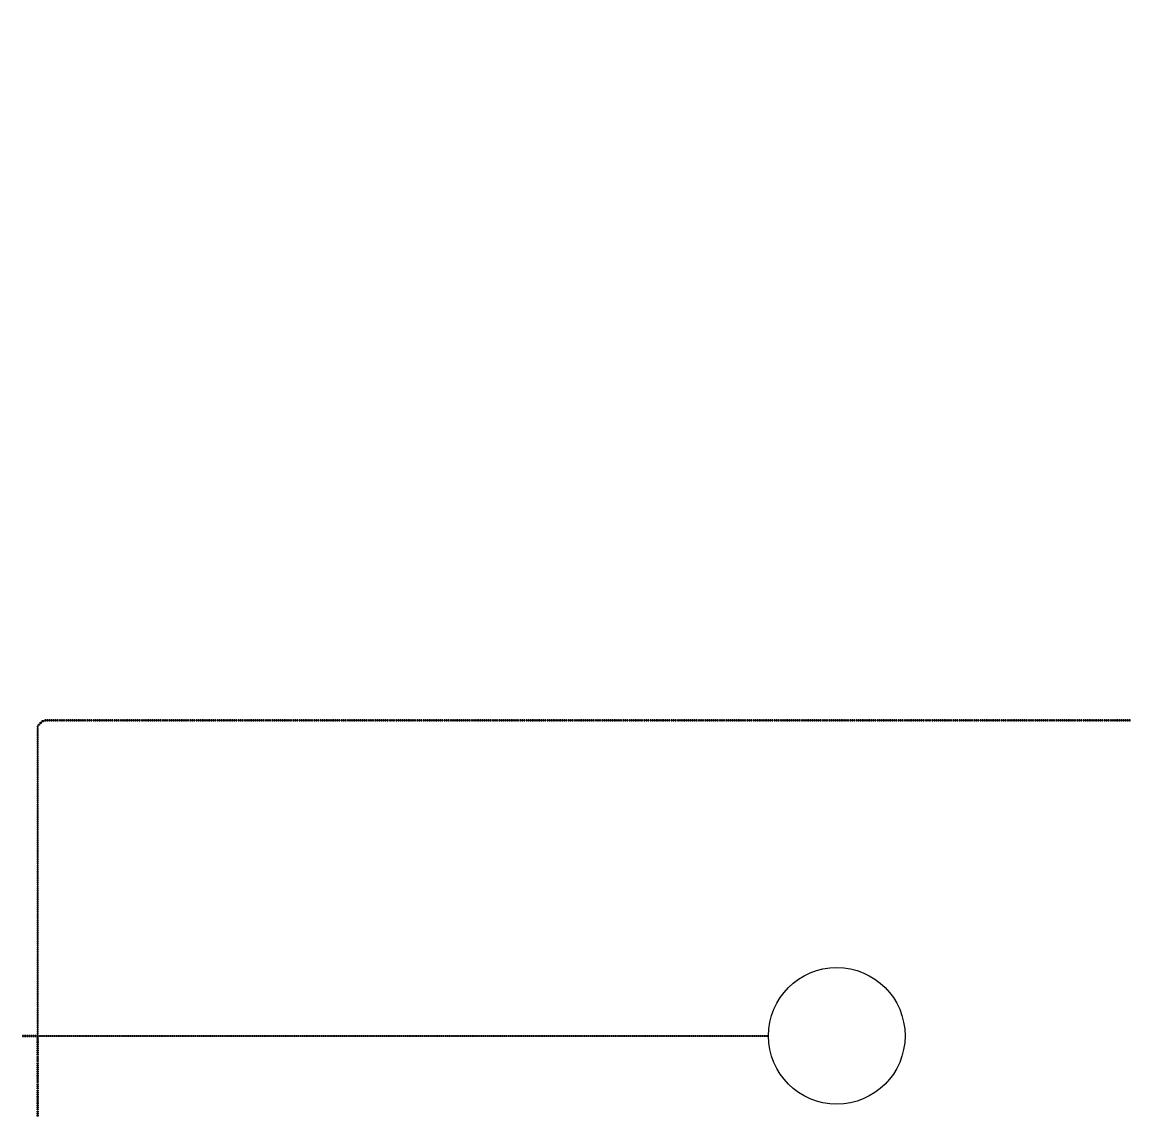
# Model space of a CAD drawing. Header units: inches. Extents: x 734146 to 834146, y 204695 to 304695.
# Drawn here: x 742452 to 745616, y 256084 to 259208 of the extents above; entities that cross this region are included whole.
import ezdxf

# ---------------------------------------------------------------- set-up
doc = ezdxf.new("R2010")
doc.units = ezdxf.units.IN
doc.header["$MEASUREMENT"] = 0

# ---------------------------------------------------------------- blocks, each defined once
blk = doc.blocks.new('*U83')
blk.add_lwpolyline([(1.5, 1.5), (-1.5, 1.5), (-1.5, -1.5), (1.5, -1.5)], close=True)
blk = doc.blocks.new('*U84')
at = {"color": 0, "linetype": 'ByBlock', "lineweight": -2, "transparency": 16777216}
for p in [(0, 0), (6, 0), (12, 0), (18, 0), (24, 0), (30, 0), (36, 0), (42, 0), (48, 0), (54, 0), (60, 0), (66, 0), (72, 0), (78, 0), (84, 0), (90, 0), (96, 0), (102, 0), (108, 0), (114, 0), (120, 0), (126, 0), (132, 0), (138, 0), (144, 0), (150, 0), (156, 0), (162, 0), (168, 0), (174, 0), (180, 0), (186, 0), (192, 0), (198, 0), (204, 0), (210, 0), (216, 0), (222, 0), (228, 0), (234, 0), (240, 0), (246, 0), (252, 0), (258, 0), (264, 0), (270, 0), (276, 0), (282, 0), (288, 0), (294, 0), (300, 0), (306, 0), (312, 0), (318, 0), (324, 0), (330, 0), (336, 0), (342, 0), (348, 0), (354, 0), (360, 0), (366, 0), (372, 0), (378, 0), (384, 0), (390, 0), (396, 0), (402, 0), (408, 0), (414, 0), (420, 0), (426, 0), (432, 0), (438, 0), (444, 0), (450, 0), (456, 0), (462, 0), (468, 0), (474, 0), (480, 0), (486, 0), (492, 0), (498, 0), (504, 0), (510, 0), (516, 0), (522, 0), (528, 0), (534, 0), (540, 0), (546, 0), (552, 0), (558, 0), (564, 0), (570, 0), (576, 0), (582, 0), (588, 0), (594, 0), (600, 0), (606, 0), (612, 0), (618, 0), (624, 0), (630, 0), (636, 0), (642, 0), (648, 0), (654, 0), (660, 0), (666, 0), (672, 0), (678, 0), (684, 0), (690, 0), (696, 0), (702, 0), (708, 0), (714, 0), (720, 0), (726, 0), (732, 0), (738, 0), (744, 0), (750, 0), (756, 0), (762, 0), (768, 0), (774, 0), (780, 0), (786, 0), (792, 0), (798, 0), (804, 0), (810, 0), (816, 0), (822, 0), (828, 0), (834, 0), (840, 0), (846, 0), (852, 0), (858, 0), (864, 0), (870, 0), (876, 0), (882, 0)]:
    blk.add_blockref('*U83', p, dxfattribs=at)
blk = doc.blocks.new('*U85')
blk.add_lwpolyline([(-1.5, 1.5), (1.5, 1.5), (1.5, -1.5), (-1.5, -1.5)], close=True)
blk = doc.blocks.new('*U86')
at = {"color": 0, "linetype": 'ByBlock', "lineweight": -2, "transparency": 16777216}
for p in [(0, 3096), (0, 3090), (0, 3084), (0, 3078), (0, 3072), (0, 3066), (0, 3060), (0, 3054), (0, 3048), (0, 3042), (0, 3036), (0, 3030), (0, 3024), (0, 3018), (0, 3012), (0, 3006), (0, 3000), (0, 2994), (0, 2988), (0, 2982), (0, 2976), (0, 2970), (0, 2964), (0, 2958), (0, 2952), (0, 2946), (0, 2940), (0, 2934), (0, 2928), (0, 2922), (0, 2916), (0, 2910), (0, 2904), (0, 2898), (0, 2892), (0, 2886), (0, 2880), (0, 2874), (0, 2868), (0, 2862), (0, 2856), (0, 2850), (0, 2844), (0, 2838), (0, 2832), (0, 2826), (0, 2820), (0, 2814), (0, 2808), (0, 2802), (0, 2796), (0, 2790), (0, 2784), (0, 2778), (0, 2772), (0, 2766), (0, 2760), (0, 2754), (0, 2748), (0, 2742), (0, 2736), (0, 2730), (0, 2724), (0, 2718), (0, 2712), (0, 2706), (0, 2700), (0, 2694), (0, 2688), (0, 2682), (0, 2676), (0, 2670), (0, 2664), (0, 2658), (0, 2652), (0, 2646), (0, 2640), (0, 2634), (0, 2628), (0, 2622), (0, 2616), (0, 2610), (0, 2604), (0, 2598), (0, 2592), (0, 2586), (0, 2580), (0, 2574), (0, 2568), (0, 2562), (0, 2556), (0, 2550), (0, 2544), (0, 2538), (0, 2532), (0, 2526), (0, 2520), (0, 2514), (0, 2508), (0, 2502), (0, 2496), (0, 2490), (0, 2484), (0, 2478), (0, 2472), (0, 2466), (0, 2460), (0, 2454), (0, 2448), (0, 2442), (0, 2436), (0, 2430), (0, 2424), (0, 2418), (0, 2412), (0, 2406), (0, 2400), (0, 2394), (0, 2388), (0, 2382), (0, 2376), (0, 2370), (0, 2364), (0, 2358), (0, 2352), (0, 2346), (0, 2340), (0, 2334), (0, 2328), (0, 2322), (0, 2316), (0, 2310), (0, 2304), (0, 2298), (0, 2292), (0, 2286), (0, 2280), (0, 2274), (0, 2268), (0, 2262), (0, 2256), (0, 2250), (0, 2244), (0, 2238), (0, 2232), (0, 2226), (0, 2220), (0, 2214), (0, 2208), (0, 2202), (0, 2196), (0, 2190), (0, 2184), (0, 2178), (0, 2172), (0, 2166), (0, 2160), (0, 2154), (0, 2148), (0, 2142), (0, 2136), (0, 2130), (0, 2124), (0, 2118), (0, 2112), (0, 2106), (0, 2100), (0, 2094), (0, 2088), (0, 2082), (0, 2076), (0, 2070), (0, 2064), (0, 2058), (0, 2052), (0, 2046), (0, 2040), (0, 2034), (0, 2028), (0, 2022), (0, 2016), (0, 2010), (0, 2004), (0, 1998), (0, 1992), (0, 1986), (0, 1980), (0, 1974), (0, 1968), (0, 1962), (0, 1956), (0, 1950), (0, 1944), (0, 1938), (0, 1932), (0, 1926), (0, 1920), (0, 1914), (0, 1908), (0, 1902), (0, 1896), (0, 1890), (0, 1884), (0, 1878), (0, 1872), (0, 1866), (0, 1860), (0, 1854), (0, 1848), (0, 1842), (0, 1836), (0, 1830), (0, 1824), (0, 1818), (0, 1812), (0, 1806), (0, 1800), (0, 1794), (0, 1788), (0, 1782), (0, 1776), (0, 1770), (0, 1764), (0, 1758), (0, 1752), (0, 1746), (0, 1740), (0, 1734), (0, 1728), (0, 1722), (0, 1716), (0, 1710), (0, 1704), (0, 1698), (0, 1692), (0, 1686), (0, 1680), (0, 1674), (0, 1668), (0, 1662), (0, 1656), (0, 1650), (0, 1644), (0, 1638), (0, 1632), (0, 1626), (0, 1620), (0, 1614), (0, 1608), (0, 1602), (0, 1596), (0, 1590), (0, 1584), (0, 1578), (0, 1572), (0, 1566), (0, 1560), (0, 1554), (0, 1548), (0, 1542), (0, 1536), (0, 1530), (0, 1524), (0, 1518), (0, 1512), (0, 1506), (0, 1500), (0, 1494), (0, 1488), (0, 1482), (0, 1476), (0, 1470), (0, 1464), (0, 1458), (0, 1452), (0, 1446), (0, 1440), (0, 1434), (0, 1428), (0, 1422), (0, 1416), (0, 1410), (0, 1404), (0, 1398), (0, 1392), (0, 1386), (0, 1380), (0, 1374), (0, 1368), (0, 1362), (0, 1356), (0, 1350), (0, 1344), (0, 1338), (0, 1332), (0, 1326), (0, 1320), (0, 1314), (0, 1308), (0, 1302), (0, 1296), (0, 1290), (0, 1284), (0, 1278), (0, 1272), (0, 1266), (0, 1260), (0, 1254), (0, 1248), (0, 1242), (0, 1236), (0, 1230), (0, 1224), (0, 1218), (0, 1212), (0, 1206), (0, 1200), (0, 1194), (0, 1188), (0, 1182), (0, 1176), (0, 1170), (0, 1164), (0, 1158), (0, 1152), (0, 1146), (0, 1140), (0, 1134), (0, 1128), (0, 1122), (0, 1116), (0, 1110), (0, 1104), (0, 1098), (0, 1092), (0, 1086), (0, 1080), (0, 1074), (0, 1068), (0, 1062), (0, 1056), (0, 1050), (0, 1044), (0, 1038), (0, 1032), (0, 1026), (0, 1020), (0, 1014), (0, 1008), (0, 1002), (0, 996), (0, 990), (0, 984), (0, 978), (0, 972), (0, 966), (0, 960), (0, 954), (0, 948), (0, 942), (0, 936), (0, 930), (0, 924), (0, 918), (0, 912), (0, 906), (0, 900), (0, 894), (0, 888), (0, 882), (0, 876), (0, 870), (0, 864), (0, 858), (0, 852), (0, 846), (0, 840), (0, 834), (0, 828), (0, 822), (0, 816), (0, 810), (0, 804), (0, 798), (0, 792), (0, 786), (0, 780), (0, 774), (0, 768), (0, 762), (0, 756), (0, 750), (0, 744), (0, 738), (0, 732), (0, 726), (0, 720), (0, 714), (0, 708), (0, 702), (0, 696), (0, 690), (0, 684), (0, 678), (0, 672), (0, 666), (0, 660), (0, 654), (0, 648), (0, 642), (0, 636), (0, 630), (0, 624), (0, 618), (0, 612), (0, 606), (0, 600), (0, 594), (0, 588), (0, 582), (0, 576), (0, 570), (0, 564), (0, 558), (0, 552), (0, 546), (0, 540), (0, 534), (0, 528), (0, 522), (0, 516), (0, 510), (0, 504), (0, 498), (0, 492), (0, 486), (0, 480), (0, 474), (0, 468), (0, 462), (0, 456), (0, 450), (0, 444), (0, 438), (0, 432), (0, 426), (0, 420), (0, 414), (0, 408), (0, 402), (0, 396), (0, 390), (0, 384), (0, 378), (0, 372), (0, 366), (0, 360), (0, 354), (0, 348), (0, 342), (0, 336), (0, 330), (0, 324), (0, 318), (0, 312), (0, 306), (0, 300), (0, 294), (0, 288), (0, 282), (0, 276), (0, 270), (0, 264), (0, 258), (0, 252), (0, 246), (0, 240), (0, 234), (0, 228), (0, 222), (0, 216), (0, 210), (0, 204), (0, 198), (0, 192), (0, 186), (0, 180), (0, 174), (0, 168), (0, 162), (0, 156), (0, 150), (0, 144), (0, 138), (0, 132), (0, 126), (0, 120), (0, 114), (0, 108), (0, 102), (0, 96), (0, 90), (0, 84), (0, 78), (0, 72), (0, 66), (0, 60), (0, 54), (0, 48), (0, 42), (0, 36), (0, 30), (0, 24), (0, 18), (0, 12), (0, 6), (0, 0)]:
    blk.add_blockref('*U85', p, dxfattribs=at)

msp = doc.modelspace()

# ---------------------------------------------------------------- linework, layer by layer
for points in [[(742497.8, 257201.6), (742497.8, 257204.6), (742500.8, 257204.6), (742500.8, 257201.6)], [(742503.1, 257206.9), (742503.1, 257209.9), (742506.1, 257209.9), (742506.1, 257206.9)], [(742509, 257211.6), (742509, 257214.6), (742512, 257214.6), (742512, 257211.6)], [(742452.7, 256316.6), (742452.7, 256313.6), (742455.7, 256313.6), (742455.7, 256316.6)], [(742458.7, 256316.6), (742458.7, 256313.6), (742461.7, 256313.6), (742461.7, 256316.6)], [(742464.7, 256316.6), (742464.7, 256313.6), (742467.7, 256313.6), (742467.7, 256316.6)], [(742470.7, 256316.6), (742470.7, 256313.6), (742473.7, 256313.6), (742473.7, 256316.6)], [(742476.7, 256316.6), (742476.7, 256313.6), (742479.7, 256313.6), (742479.7, 256316.6)], [(742482.7, 256316.6), (742482.7, 256313.6), (742485.7, 256313.6), (742485.7, 256316.6)], [(742488.7, 256316.6), (742488.7, 256313.6), (742491.7, 256313.6), (742491.7, 256316.6)], [(742494.7, 256307.6), (742494.7, 256310.6), (742497.7, 256310.6), (742497.7, 256307.6)], [(742503.7, 256316.6), (742503.7, 256313.6), (742500.7, 256313.6), (742500.7, 256316.6)], [(742509.7, 256316.6), (742509.7, 256313.6), (742506.7, 256313.6), (742506.7, 256316.6)], [(742515.7, 256316.6), (742515.7, 256313.6), (742512.7, 256313.6), (742512.7, 256316.6)], [(742521.7, 256316.6), (742521.7, 256313.6), (742518.7, 256313.6), (742518.7, 256316.6)], [(742527.7, 256316.6), (742527.7, 256313.6), (742524.7, 256313.6), (742524.7, 256316.6)], [(742533.7, 256316.6), (742533.7, 256313.6), (742530.7, 256313.6), (742530.7, 256316.6)], [(742539.7, 256316.6), (742539.7, 256313.6), (742536.7, 256313.6), (742536.7, 256316.6)], [(742545.7, 256316.6), (742545.7, 256313.6), (742542.7, 256313.6), (742542.7, 256316.6)], [(742551.7, 256316.6), (742551.7, 256313.6), (742548.7, 256313.6), (742548.7, 256316.6)], [(742557.7, 256316.6), (742557.7, 256313.6), (742554.7, 256313.6), (742554.7, 256316.6)], [(742563.7, 256316.6), (742563.7, 256313.6), (742560.7, 256313.6), (742560.7, 256316.6)], [(742569.7, 256316.6), (742569.7, 256313.6), (742566.7, 256313.6), (742566.7, 256316.6)], [(742575.7, 256316.6), (742575.7, 256313.6), (742572.7, 256313.6), (742572.7, 256316.6)], [(742581.7, 256316.6), (742581.7, 256313.6), (742578.7, 256313.6), (742578.7, 256316.6)], [(742587.7, 256316.6), (742587.7, 256313.6), (742584.7, 256313.6), (742584.7, 256316.6)], [(742593.7, 256316.6), (742593.7, 256313.6), (742590.7, 256313.6), (742590.7, 256316.6)], [(742599.7, 256316.6), (742599.7, 256313.6), (742596.7, 256313.6), (742596.7, 256316.6)], [(742605.7, 256316.6), (742605.7, 256313.6), (742602.7, 256313.6), (742602.7, 256316.6)], [(742611.7, 256316.6), (742611.7, 256313.6), (742608.7, 256313.6), (742608.7, 256316.6)], [(742617.7, 256316.6), (742617.7, 256313.6), (742614.7, 256313.6), (742614.7, 256316.6)], [(742623.7, 256316.6), (742623.7, 256313.6), (742620.7, 256313.6), (742620.7, 256316.6)], [(742629.7, 256316.6), (742629.7, 256313.6), (742626.7, 256313.6), (742626.7, 256316.6)], [(742635.7, 256316.6), (742635.7, 256313.6), (742632.7, 256313.6), (742632.7, 256316.6)], [(742641.7, 256316.6), (742641.7, 256313.6), (742638.7, 256313.6), (742638.7, 256316.6)], [(742647.7, 256316.6), (742647.7, 256313.6), (742644.7, 256313.6), (742644.7, 256316.6)], [(742653.7, 256316.6), (742653.7, 256313.6), (742650.7, 256313.6), (742650.7, 256316.6)], [(742659.7, 256316.6), (742659.7, 256313.6), (742656.7, 256313.6), (742656.7, 256316.6)], [(742665.7, 256316.6), (742665.7, 256313.6), (742662.7, 256313.6), (742662.7, 256316.6)], [(742671.7, 256316.6), (742671.7, 256313.6), (742668.7, 256313.6), (742668.7, 256316.6)], [(742677.7, 256316.6), (742677.7, 256313.6), (742674.7, 256313.6), (742674.7, 256316.6)], [(742683.7, 256316.6), (742683.7, 256313.6), (742680.7, 256313.6), (742680.7, 256316.6)], [(742689.7, 256316.6), (742689.7, 256313.6), (742686.7, 256313.6), (742686.7, 256316.6)], [(742695.7, 256316.6), (742695.7, 256313.6), (742692.7, 256313.6), (742692.7, 256316.6)], [(742701.7, 256316.6), (742701.7, 256313.6), (742698.7, 256313.6), (742698.7, 256316.6)], [(742707.7, 256316.6), (742707.7, 256313.6), (742704.7, 256313.6), (742704.7, 256316.6)], [(742713.7, 256316.6), (742713.7, 256313.6), (742710.7, 256313.6), (742710.7, 256316.6)], [(742719.7, 256316.6), (742719.7, 256313.6), (742716.7, 256313.6), (742716.7, 256316.6)], [(742725.7, 256316.6), (742725.7, 256313.6), (742722.7, 256313.6), (742722.7, 256316.6)], [(742731.7, 256316.6), (742731.7, 256313.6), (742728.7, 256313.6), (742728.7, 256316.6)], [(742737.7, 256316.6), (742737.7, 256313.6), (742734.7, 256313.6), (742734.7, 256316.6)], [(742743.7, 256316.6), (742743.7, 256313.6), (742740.7, 256313.6), (742740.7, 256316.6)], [(742749.7, 256316.6), (742749.7, 256313.6), (742746.7, 256313.6), (742746.7, 256316.6)], [(742755.7, 256316.6), (742755.7, 256313.6), (742752.7, 256313.6), (742752.7, 256316.6)], [(742761.7, 256316.6), (742761.7, 256313.6), (742758.7, 256313.6), (742758.7, 256316.6)], [(742767.7, 256316.6), (742767.7, 256313.6), (742764.7, 256313.6), (742764.7, 256316.6)], [(742773.7, 256316.6), (742773.7, 256313.6), (742770.7, 256313.6), (742770.7, 256316.6)], [(742779.7, 256316.6), (742779.7, 256313.6), (742776.7, 256313.6), (742776.7, 256316.6)], [(742785.7, 256316.6), (742785.7, 256313.6), (742782.7, 256313.6), (742782.7, 256316.6)], [(742791.7, 256316.6), (742791.7, 256313.6), (742788.7, 256313.6), (742788.7, 256316.6)], [(742797.7, 256316.6), (742797.7, 256313.6), (742794.7, 256313.6), (742794.7, 256316.6)], [(742803.7, 256316.6), (742803.7, 256313.6), (742800.7, 256313.6), (742800.7, 256316.6)], [(742809.7, 256316.6), (742809.7, 256313.6), (742806.7, 256313.6), (742806.7, 256316.6)], [(742815.7, 256316.6), (742815.7, 256313.6), (742812.7, 256313.6), (742812.7, 256316.6)], [(742821.7, 256316.6), (742821.7, 256313.6), (742818.7, 256313.6), (742818.7, 256316.6)], [(742827.7, 256316.6), (742827.7, 256313.6), (742824.7, 256313.6), (742824.7, 256316.6)], [(742833.7, 256316.6), (742833.7, 256313.6), (742830.7, 256313.6), (742830.7, 256316.6)], [(742839.7, 256316.6), (742839.7, 256313.6), (742836.7, 256313.6), (742836.7, 256316.6)], [(742845.7, 256316.6), (742845.7, 256313.6), (742842.7, 256313.6), (742842.7, 256316.6)], [(742851.7, 256316.6), (742851.7, 256313.6), (742848.7, 256313.6), (742848.7, 256316.6)], [(742857.7, 256316.6), (742857.7, 256313.6), (742854.7, 256313.6), (742854.7, 256316.6)], [(742863.7, 256316.6), (742863.7, 256313.6), (742860.7, 256313.6), (742860.7, 256316.6)], [(742869.7, 256316.6), (742869.7, 256313.6), (742866.7, 256313.6), (742866.7, 256316.6)], [(742875.7, 256316.6), (742875.7, 256313.6), (742872.7, 256313.6), (742872.7, 256316.6)], [(742881.7, 256316.6), (742881.7, 256313.6), (742878.7, 256313.6), (742878.7, 256316.6)], [(742887.7, 256316.6), (742887.7, 256313.6), (742884.7, 256313.6), (742884.7, 256316.6)], [(742893.7, 256316.6), (742893.7, 256313.6), (742890.7, 256313.6), (742890.7, 256316.6)], [(742899.7, 256316.6), (742899.7, 256313.6), (742896.7, 256313.6), (742896.7, 256316.6)], [(742905.7, 256316.6), (742905.7, 256313.6), (742902.7, 256313.6), (742902.7, 256316.6)], [(742911.7, 256316.6), (742911.7, 256313.6), (742908.7, 256313.6), (742908.7, 256316.6)], [(742917.7, 256316.6), (742917.7, 256313.6), (742914.7, 256313.6), (742914.7, 256316.6)], [(742923.7, 256316.6), (742923.7, 256313.6), (742920.7, 256313.6), (742920.7, 256316.6)], [(742929.7, 256316.6), (742929.7, 256313.6), (742926.7, 256313.6), (742926.7, 256316.6)], [(742935.7, 256316.6), (742935.7, 256313.6), (742932.7, 256313.6), (742932.7, 256316.6)], [(742941.7, 256316.6), (742941.7, 256313.6), (742938.7, 256313.6), (742938.7, 256316.6)], [(742947.7, 256316.6), (742947.7, 256313.6), (742944.7, 256313.6), (742944.7, 256316.6)], [(742953.7, 256316.6), (742953.7, 256313.6), (742950.7, 256313.6), (742950.7, 256316.6)], [(742959.7, 256316.6), (742959.7, 256313.6), (742956.7, 256313.6), (742956.7, 256316.6)], [(742965.7, 256316.6), (742965.7, 256313.6), (742962.7, 256313.6), (742962.7, 256316.6)], [(742971.7, 256316.6), (742971.7, 256313.6), (742968.7, 256313.6), (742968.7, 256316.6)], [(742977.7, 256316.6), (742977.7, 256313.6), (742974.7, 256313.6), (742974.7, 256316.6)], [(742983.7, 256316.6), (742983.7, 256313.6), (742980.7, 256313.6), (742980.7, 256316.6)], [(742989.7, 256316.6), (742989.7, 256313.6), (742986.7, 256313.6), (742986.7, 256316.6)], [(742995.7, 256316.6), (742995.7, 256313.6), (742992.7, 256313.6), (742992.7, 256316.6)], [(743001.7, 256316.6), (743001.7, 256313.6), (742998.7, 256313.6), (742998.7, 256316.6)], [(743007.7, 256316.6), (743007.7, 256313.6), (743004.7, 256313.6), (743004.7, 256316.6)], [(743013.7, 256316.6), (743013.7, 256313.6), (743010.7, 256313.6), (743010.7, 256316.6)], [(743019.7, 256316.6), (743019.7, 256313.6), (743016.7, 256313.6), (743016.7, 256316.6)], [(743025.7, 256316.6), (743025.7, 256313.6), (743022.7, 256313.6), (743022.7, 256316.6)], [(743031.7, 256316.6), (743031.7, 256313.6), (743028.7, 256313.6), (743028.7, 256316.6)], [(743037.7, 256316.6), (743037.7, 256313.6), (743034.7, 256313.6), (743034.7, 256316.6)], [(743043.7, 256316.6), (743043.7, 256313.6), (743040.7, 256313.6), (743040.7, 256316.6)], [(743049.7, 256316.6), (743049.7, 256313.6), (743046.7, 256313.6), (743046.7, 256316.6)], [(743055.7, 256316.6), (743055.7, 256313.6), (743052.7, 256313.6), (743052.7, 256316.6)], [(743061.7, 256316.6), (743061.7, 256313.6), (743058.7, 256313.6), (743058.7, 256316.6)], [(743067.7, 256316.6), (743067.7, 256313.6), (743064.7, 256313.6), (743064.7, 256316.6)], [(743073.7, 256316.6), (743073.7, 256313.6), (743070.7, 256313.6), (743070.7, 256316.6)], [(743079.7, 256316.6), (743079.7, 256313.6), (743076.7, 256313.6), (743076.7, 256316.6)], [(743085.7, 256316.6), (743085.7, 256313.6), (743082.7, 256313.6), (743082.7, 256316.6)], [(743091.7, 256316.6), (743091.7, 256313.6), (743088.7, 256313.6), (743088.7, 256316.6)], [(743097.7, 256316.6), (743097.7, 256313.6), (743094.7, 256313.6), (743094.7, 256316.6)], [(743103.7, 256316.6), (743103.7, 256313.6), (743100.7, 256313.6), (743100.7, 256316.6)], [(743109.7, 256316.6), (743109.7, 256313.6), (743106.7, 256313.6), (743106.7, 256316.6)], [(743115.7, 256316.6), (743115.7, 256313.6), (743112.7, 256313.6), (743112.7, 256316.6)], [(743121.7, 256316.6), (743121.7, 256313.6), (743118.7, 256313.6), (743118.7, 256316.6)], [(743127.7, 256316.6), (743127.7, 256313.6), (743124.7, 256313.6), (743124.7, 256316.6)], [(743133.7, 256316.6), (743133.7, 256313.6), (743130.7, 256313.6), (743130.7, 256316.6)], [(743139.7, 256316.6), (743139.7, 256313.6), (743136.7, 256313.6), (743136.7, 256316.6)], [(743145.7, 256316.6), (743145.7, 256313.6), (743142.7, 256313.6), (743142.7, 256316.6)], [(743151.7, 256316.6), (743151.7, 256313.6), (743148.7, 256313.6), (743148.7, 256316.6)], [(743157.7, 256316.6), (743157.7, 256313.6), (743154.7, 256313.6), (743154.7, 256316.6)], [(743163.7, 256316.6), (743163.7, 256313.6), (743160.7, 256313.6), (743160.7, 256316.6)], [(743169.7, 256316.6), (743169.7, 256313.6), (743166.7, 256313.6), (743166.7, 256316.6)], [(743175.7, 256316.6), (743175.7, 256313.6), (743172.7, 256313.6), (743172.7, 256316.6)], [(743181.7, 256316.6), (743181.7, 256313.6), (743178.7, 256313.6), (743178.7, 256316.6)], [(743187.7, 256316.6), (743187.7, 256313.6), (743184.7, 256313.6), (743184.7, 256316.6)], [(743193.7, 256316.6), (743193.7, 256313.6), (743190.7, 256313.6), (743190.7, 256316.6)], [(743199.7, 256316.6), (743199.7, 256313.6), (743196.7, 256313.6), (743196.7, 256316.6)], [(743205.7, 256316.6), (743205.7, 256313.6), (743202.7, 256313.6), (743202.7, 256316.6)], [(743211.7, 256316.6), (743211.7, 256313.6), (743208.7, 256313.6), (743208.7, 256316.6)], [(743217.7, 256316.6), (743217.7, 256313.6), (743214.7, 256313.6), (743214.7, 256316.6)], [(743223.7, 256316.6), (743223.7, 256313.6), (743220.7, 256313.6), (743220.7, 256316.6)], [(743229.7, 256316.6), (743229.7, 256313.6), (743226.7, 256313.6), (743226.7, 256316.6)], [(743235.7, 256316.6), (743235.7, 256313.6), (743232.7, 256313.6), (743232.7, 256316.6)], [(743241.7, 256316.6), (743241.7, 256313.6), (743238.7, 256313.6), (743238.7, 256316.6)], [(743247.7, 256316.6), (743247.7, 256313.6), (743244.7, 256313.6), (743244.7, 256316.6)], [(743253.7, 256316.6), (743253.7, 256313.6), (743250.7, 256313.6), (743250.7, 256316.6)], [(743259.7, 256316.6), (743259.7, 256313.6), (743256.7, 256313.6), (743256.7, 256316.6)], [(743265.7, 256316.6), (743265.7, 256313.6), (743262.7, 256313.6), (743262.7, 256316.6)], [(743271.7, 256316.6), (743271.7, 256313.6), (743268.7, 256313.6), (743268.7, 256316.6)], [(743277.7, 256316.6), (743277.7, 256313.6), (743274.7, 256313.6), (743274.7, 256316.6)], [(743283.7, 256316.6), (743283.7, 256313.6), (743280.7, 256313.6), (743280.7, 256316.6)], [(743289.7, 256316.6), (743289.7, 256313.6), (743286.7, 256313.6), (743286.7, 256316.6)], [(743295.7, 256316.6), (743295.7, 256313.6), (743292.7, 256313.6), (743292.7, 256316.6)], [(743301.7, 256316.6), (743301.7, 256313.6), (743298.7, 256313.6), (743298.7, 256316.6)], [(743307.7, 256316.6), (743307.7, 256313.6), (743304.7, 256313.6), (743304.7, 256316.6)], [(743313.7, 256316.6), (743313.7, 256313.6), (743310.7, 256313.6), (743310.7, 256316.6)], [(743319.7, 256316.6), (743319.7, 256313.6), (743316.7, 256313.6), (743316.7, 256316.6)], [(743325.7, 256316.6), (743325.7, 256313.6), (743322.7, 256313.6), (743322.7, 256316.6)], [(743331.7, 256316.6), (743331.7, 256313.6), (743328.7, 256313.6), (743328.7, 256316.6)], [(743337.7, 256316.6), (743337.7, 256313.6), (743334.7, 256313.6), (743334.7, 256316.6)], [(743343.7, 256316.6), (743343.7, 256313.6), (743340.7, 256313.6), (743340.7, 256316.6)], [(743349.7, 256316.6), (743349.7, 256313.6), (743346.7, 256313.6), (743346.7, 256316.6)], [(743355.7, 256316.6), (743355.7, 256313.6), (743352.7, 256313.6), (743352.7, 256316.6)], [(743361.7, 256316.6), (743361.7, 256313.6), (743358.7, 256313.6), (743358.7, 256316.6)], [(743367.7, 256316.6), (743367.7, 256313.6), (743364.7, 256313.6), (743364.7, 256316.6)], [(743373.7, 256316.6), (743373.7, 256313.6), (743370.7, 256313.6), (743370.7, 256316.6)], [(743379.7, 256316.6), (743379.7, 256313.6), (743376.7, 256313.6), (743376.7, 256316.6)], [(743385.7, 256316.6), (743385.7, 256313.6), (743382.7, 256313.6), (743382.7, 256316.6)], [(743391.7, 256316.6), (743391.7, 256313.6), (743388.7, 256313.6), (743388.7, 256316.6)], [(743397.7, 256316.6), (743397.7, 256313.6), (743394.7, 256313.6), (743394.7, 256316.6)], [(743403.7, 256316.6), (743403.7, 256313.6), (743400.7, 256313.6), (743400.7, 256316.6)], [(743409.7, 256316.6), (743409.7, 256313.6), (743406.7, 256313.6), (743406.7, 256316.6)], [(743415.7, 256316.6), (743415.7, 256313.6), (743412.7, 256313.6), (743412.7, 256316.6)], [(743421.7, 256316.6), (743421.7, 256313.6), (743418.7, 256313.6), (743418.7, 256316.6)], [(743427.7, 256316.6), (743427.7, 256313.6), (743424.7, 256313.6), (743424.7, 256316.6)], [(743433.7, 256316.6), (743433.7, 256313.6), (743430.7, 256313.6), (743430.7, 256316.6)], [(743439.7, 256316.6), (743439.7, 256313.6), (743436.7, 256313.6), (743436.7, 256316.6)], [(743445.7, 256316.6), (743445.7, 256313.6), (743442.7, 256313.6), (743442.7, 256316.6)], [(743451.7, 256316.6), (743451.7, 256313.6), (743448.7, 256313.6), (743448.7, 256316.6)], [(743457.7, 256316.6), (743457.7, 256313.6), (743454.7, 256313.6), (743454.7, 256316.6)], [(743463.7, 256316.6), (743463.7, 256313.6), (743460.7, 256313.6), (743460.7, 256316.6)], [(743469.7, 256316.6), (743469.7, 256313.6), (743466.7, 256313.6), (743466.7, 256316.6)], [(743475.7, 256316.6), (743475.7, 256313.6), (743472.7, 256313.6), (743472.7, 256316.6)], [(743481.7, 256316.6), (743481.7, 256313.6), (743478.7, 256313.6), (743478.7, 256316.6)], [(743487.7, 256316.6), (743487.7, 256313.6), (743484.7, 256313.6), (743484.7, 256316.6)], [(743493.7, 256316.6), (743493.7, 256313.6), (743490.7, 256313.6), (743490.7, 256316.6)], [(743499.7, 256316.6), (743499.7, 256313.6), (743496.7, 256313.6), (743496.7, 256316.6)], [(743505.7, 256316.6), (743505.7, 256313.6), (743502.7, 256313.6), (743502.7, 256316.6)], [(743511.7, 256316.6), (743511.7, 256313.6), (743508.7, 256313.6), (743508.7, 256316.6)], [(743517.7, 256316.6), (743517.7, 256313.6), (743514.7, 256313.6), (743514.7, 256316.6)], [(743523.7, 256316.6), (743523.7, 256313.6), (743520.7, 256313.6), (743520.7, 256316.6)], [(743529.7, 256316.6), (743529.7, 256313.6), (743526.7, 256313.6), (743526.7, 256316.6)], [(743535.7, 256316.6), (743535.7, 256313.6), (743532.7, 256313.6), (743532.7, 256316.6)], [(743541.7, 256316.6), (743541.7, 256313.6), (743538.7, 256313.6), (743538.7, 256316.6)], [(743547.7, 256316.6), (743547.7, 256313.6), (743544.7, 256313.6), (743544.7, 256316.6)], [(743553.7, 256316.6), (743553.7, 256313.6), (743550.7, 256313.6), (743550.7, 256316.6)], [(743559.7, 256316.6), (743559.7, 256313.6), (743556.7, 256313.6), (743556.7, 256316.6)], [(743565.7, 256316.6), (743565.7, 256313.6), (743562.7, 256313.6), (743562.7, 256316.6)], [(743571.7, 256316.6), (743571.7, 256313.6), (743568.7, 256313.6), (743568.7, 256316.6)], [(743577.7, 256316.6), (743577.7, 256313.6), (743574.7, 256313.6), (743574.7, 256316.6)], [(743583.7, 256316.6), (743583.7, 256313.6), (743580.7, 256313.6), (743580.7, 256316.6)], [(743589.7, 256316.6), (743589.7, 256313.6), (743586.7, 256313.6), (743586.7, 256316.6)], [(743595.7, 256316.6), (743595.7, 256313.6), (743592.7, 256313.6), (743592.7, 256316.6)], [(743601.7, 256316.6), (743601.7, 256313.6), (743598.7, 256313.6), (743598.7, 256316.6)], [(743607.7, 256316.6), (743607.7, 256313.6), (743604.7, 256313.6), (743604.7, 256316.6)], [(743613.7, 256316.6), (743613.7, 256313.6), (743610.7, 256313.6), (743610.7, 256316.6)], [(743619.7, 256316.6), (743619.7, 256313.6), (743616.7, 256313.6), (743616.7, 256316.6)], [(743625.7, 256316.6), (743625.7, 256313.6), (743622.7, 256313.6), (743622.7, 256316.6)], [(743631.7, 256316.6), (743631.7, 256313.6), (743628.7, 256313.6), (743628.7, 256316.6)], [(743637.7, 256316.6), (743637.7, 256313.6), (743634.7, 256313.6), (743634.7, 256316.6)], [(743643.7, 256316.6), (743643.7, 256313.6), (743640.7, 256313.6), (743640.7, 256316.6)], [(743649.7, 256316.6), (743649.7, 256313.6), (743646.7, 256313.6), (743646.7, 256316.6)], [(743655.7, 256316.6), (743655.7, 256313.6), (743652.7, 256313.6), (743652.7, 256316.6)], [(743661.7, 256316.6), (743661.7, 256313.6), (743658.7, 256313.6), (743658.7, 256316.6)], [(743667.7, 256316.6), (743667.7, 256313.6), (743664.7, 256313.6), (743664.7, 256316.6)], [(743673.7, 256316.6), (743673.7, 256313.6), (743670.7, 256313.6), (743670.7, 256316.6)], [(743679.7, 256316.6), (743679.7, 256313.6), (743676.7, 256313.6), (743676.7, 256316.6)], [(743685.5, 256316.6), (743685.5, 256313.6), (743682.5, 256313.6), (743682.5, 256316.6)], [(743691.5, 256316.6), (743691.5, 256313.6), (743688.5, 256313.6), (743688.5, 256316.6)], [(743697.5, 256316.6), (743697.5, 256313.6), (743694.5, 256313.6), (743694.5, 256316.6)], [(743703.5, 256316.6), (743703.5, 256313.6), (743700.5, 256313.6), (743700.5, 256316.6)], [(743709.5, 256316.6), (743709.5, 256313.6), (743706.5, 256313.6), (743706.5, 256316.6)], [(743715.5, 256316.6), (743715.5, 256313.6), (743712.5, 256313.6), (743712.5, 256316.6)], [(743721.5, 256316.6), (743721.5, 256313.6), (743718.5, 256313.6), (743718.5, 256316.6)], [(743727.5, 256316.6), (743727.5, 256313.6), (743724.5, 256313.6), (743724.5, 256316.6)], [(743733.5, 256316.6), (743733.5, 256313.6), (743730.5, 256313.6), (743730.5, 256316.6)], [(743739.5, 256316.6), (743739.5, 256313.6), (743736.5, 256313.6), (743736.5, 256316.6)], [(743745.5, 256316.6), (743745.5, 256313.6), (743742.5, 256313.6), (743742.5, 256316.6)], [(743751.5, 256316.6), (743751.5, 256313.6), (743748.5, 256313.6), (743748.5, 256316.6)], [(743757.5, 256316.6), (743757.5, 256313.6), (743754.5, 256313.6), (743754.5, 256316.6)], [(743763.5, 256316.6), (743763.5, 256313.6), (743760.5, 256313.6), (743760.5, 256316.6)], [(743769.5, 256316.6), (743769.5, 256313.6), (743766.5, 256313.6), (743766.5, 256316.6)], [(743775.5, 256316.6), (743775.5, 256313.6), (743772.5, 256313.6), (743772.5, 256316.6)], [(743781.5, 256316.6), (743781.5, 256313.6), (743778.5, 256313.6), (743778.5, 256316.6)], [(743787.5, 256316.6), (743787.5, 256313.6), (743784.5, 256313.6), (743784.5, 256316.6)], [(743793.5, 256316.6), (743793.5, 256313.6), (743790.5, 256313.6), (743790.5, 256316.6)], [(743799.5, 256316.6), (743799.5, 256313.6), (743796.5, 256313.6), (743796.5, 256316.6)], [(743805.5, 256316.6), (743805.5, 256313.6), (743802.5, 256313.6), (743802.5, 256316.6)], [(743811.5, 256316.6), (743811.5, 256313.6), (743808.5, 256313.6), (743808.5, 256316.6)], [(743817.5, 256316.6), (743817.5, 256313.6), (743814.5, 256313.6), (743814.5, 256316.6)], [(743823.5, 256316.6), (743823.5, 256313.6), (743820.5, 256313.6), (743820.5, 256316.6)], [(743829.5, 256316.6), (743829.5, 256313.6), (743826.5, 256313.6), (743826.5, 256316.6)], [(743835.5, 256316.6), (743835.5, 256313.6), (743832.5, 256313.6), (743832.5, 256316.6)], [(743841.5, 256316.6), (743841.5, 256313.6), (743838.5, 256313.6), (743838.5, 256316.6)], [(743847.5, 256316.6), (743847.5, 256313.6), (743844.5, 256313.6), (743844.5, 256316.6)], [(743853.5, 256316.6), (743853.5, 256313.6), (743850.5, 256313.6), (743850.5, 256316.6)], [(743859.5, 256316.6), (743859.5, 256313.6), (743856.5, 256313.6), (743856.5, 256316.6)], [(743865.5, 256316.6), (743865.5, 256313.6), (743862.5, 256313.6), (743862.5, 256316.6)], [(743871.5, 256316.6), (743871.5, 256313.6), (743868.5, 256313.6), (743868.5, 256316.6)], [(743877.5, 256316.6), (743877.5, 256313.6), (743874.5, 256313.6), (743874.5, 256316.6)], [(743883.5, 256316.6), (743883.5, 256313.6), (743880.5, 256313.6), (743880.5, 256316.6)], [(743889.5, 256316.6), (743889.5, 256313.6), (743886.5, 256313.6), (743886.5, 256316.6)], [(743895.5, 256316.6), (743895.5, 256313.6), (743892.5, 256313.6), (743892.5, 256316.6)], [(743901.5, 256316.6), (743901.5, 256313.6), (743898.5, 256313.6), (743898.5, 256316.6)], [(743907.5, 256316.6), (743907.5, 256313.6), (743904.5, 256313.6), (743904.5, 256316.6)], [(743913.5, 256316.6), (743913.5, 256313.6), (743910.5, 256313.6), (743910.5, 256316.6)], [(743919.5, 256316.6), (743919.5, 256313.6), (743916.5, 256313.6), (743916.5, 256316.6)], [(743925.5, 256316.6), (743925.5, 256313.6), (743922.5, 256313.6), (743922.5, 256316.6)], [(743931.5, 256316.6), (743931.5, 256313.6), (743928.5, 256313.6), (743928.5, 256316.6)], [(743937.5, 256316.6), (743937.5, 256313.6), (743934.5, 256313.6), (743934.5, 256316.6)], [(743943.5, 256316.6), (743943.5, 256313.6), (743940.5, 256313.6), (743940.5, 256316.6)], [(743949.5, 256316.6), (743949.5, 256313.6), (743946.5, 256313.6), (743946.5, 256316.6)], [(743955.5, 256316.6), (743955.5, 256313.6), (743952.5, 256313.6), (743952.5, 256316.6)], [(743961.5, 256316.6), (743961.5, 256313.6), (743958.5, 256313.6), (743958.5, 256316.6)], [(743967.5, 256316.6), (743967.5, 256313.6), (743964.5, 256313.6), (743964.5, 256316.6)], [(743973.5, 256316.6), (743973.5, 256313.6), (743970.5, 256313.6), (743970.5, 256316.6)], [(743979.5, 256316.6), (743979.5, 256313.6), (743976.5, 256313.6), (743976.5, 256316.6)], [(743985.5, 256316.6), (743985.5, 256313.6), (743982.5, 256313.6), (743982.5, 256316.6)], [(743991.5, 256316.6), (743991.5, 256313.6), (743988.5, 256313.6), (743988.5, 256316.6)], [(743997.5, 256316.6), (743997.5, 256313.6), (743994.5, 256313.6), (743994.5, 256316.6)], [(744003.5, 256316.6), (744003.5, 256313.6), (744000.5, 256313.6), (744000.5, 256316.6)], [(744009.5, 256316.6), (744009.5, 256313.6), (744006.5, 256313.6), (744006.5, 256316.6)], [(744015.5, 256316.6), (744015.5, 256313.6), (744012.5, 256313.6), (744012.5, 256316.6)], [(744021.5, 256316.6), (744021.5, 256313.6), (744018.5, 256313.6), (744018.5, 256316.6)], [(744027.5, 256316.6), (744027.5, 256313.6), (744024.5, 256313.6), (744024.5, 256316.6)], [(744033.5, 256316.6), (744033.5, 256313.6), (744030.5, 256313.6), (744030.5, 256316.6)], [(744039.5, 256316.6), (744039.5, 256313.6), (744036.5, 256313.6), (744036.5, 256316.6)], [(744045.5, 256316.6), (744045.5, 256313.6), (744042.5, 256313.6), (744042.5, 256316.6)], [(744051.5, 256316.6), (744051.5, 256313.6), (744048.5, 256313.6), (744048.5, 256316.6)], [(744057.5, 256316.6), (744057.5, 256313.6), (744054.5, 256313.6), (744054.5, 256316.6)], [(744063.5, 256316.6), (744063.5, 256313.6), (744060.5, 256313.6), (744060.5, 256316.6)], [(744069.5, 256316.6), (744069.5, 256313.6), (744066.5, 256313.6), (744066.5, 256316.6)], [(744075.5, 256316.6), (744075.5, 256313.6), (744072.5, 256313.6), (744072.5, 256316.6)], [(744081.5, 256316.6), (744081.5, 256313.6), (744078.5, 256313.6), (744078.5, 256316.6)], [(744087.5, 256316.6), (744087.5, 256313.6), (744084.5, 256313.6), (744084.5, 256316.6)], [(744093.5, 256316.6), (744093.5, 256313.6), (744090.5, 256313.6), (744090.5, 256316.6)], [(744099.5, 256316.6), (744099.5, 256313.6), (744096.5, 256313.6), (744096.5, 256316.6)], [(744105.5, 256316.6), (744105.5, 256313.6), (744102.5, 256313.6), (744102.5, 256316.6)], [(744111.5, 256316.6), (744111.5, 256313.6), (744108.5, 256313.6), (744108.5, 256316.6)], [(744117.5, 256316.6), (744117.5, 256313.6), (744114.5, 256313.6), (744114.5, 256316.6)], [(744123.5, 256316.6), (744123.5, 256313.6), (744120.5, 256313.6), (744120.5, 256316.6)], [(744129.5, 256316.6), (744129.5, 256313.6), (744126.5, 256313.6), (744126.5, 256316.6)], [(744135.5, 256316.6), (744135.5, 256313.6), (744132.5, 256313.6), (744132.5, 256316.6)], [(744141.5, 256316.6), (744141.5, 256313.6), (744138.5, 256313.6), (744138.5, 256316.6)], [(744147.5, 256316.6), (744147.5, 256313.6), (744144.5, 256313.6), (744144.5, 256316.6)], [(744153.5, 256316.6), (744153.5, 256313.6), (744150.5, 256313.6), (744150.5, 256316.6)], [(744159.5, 256316.6), (744159.5, 256313.6), (744156.5, 256313.6), (744156.5, 256316.6)], [(744165.5, 256316.6), (744165.5, 256313.6), (744162.5, 256313.6), (744162.5, 256316.6)], [(744171.5, 256316.6), (744171.5, 256313.6), (744168.5, 256313.6), (744168.5, 256316.6)], [(744177.5, 256316.6), (744177.5, 256313.6), (744174.5, 256313.6), (744174.5, 256316.6)], [(744183.5, 256316.6), (744183.5, 256313.6), (744180.5, 256313.6), (744180.5, 256316.6)], [(744189.5, 256316.6), (744189.5, 256313.6), (744186.5, 256313.6), (744186.5, 256316.6)], [(744195.5, 256316.6), (744195.5, 256313.6), (744192.5, 256313.6), (744192.5, 256316.6)], [(744201.5, 256316.6), (744201.5, 256313.6), (744198.5, 256313.6), (744198.5, 256316.6)], [(744207.5, 256316.6), (744207.5, 256313.6), (744204.5, 256313.6), (744204.5, 256316.6)], [(744213.5, 256316.6), (744213.5, 256313.6), (744210.5, 256313.6), (744210.5, 256316.6)], [(744219.5, 256316.6), (744219.5, 256313.6), (744216.5, 256313.6), (744216.5, 256316.6)], [(744225.5, 256316.6), (744225.5, 256313.6), (744222.5, 256313.6), (744222.5, 256316.6)], [(744231.5, 256316.6), (744231.5, 256313.6), (744228.5, 256313.6), (744228.5, 256316.6)], [(744237.5, 256316.6), (744237.5, 256313.6), (744234.5, 256313.6), (744234.5, 256316.6)], [(744243.5, 256316.6), (744243.5, 256313.6), (744240.5, 256313.6), (744240.5, 256316.6)], [(744249.5, 256316.6), (744249.5, 256313.6), (744246.5, 256313.6), (744246.5, 256316.6)], [(744255.5, 256316.6), (744255.5, 256313.6), (744252.5, 256313.6), (744252.5, 256316.6)], [(744261.5, 256316.6), (744261.5, 256313.6), (744258.5, 256313.6), (744258.5, 256316.6)], [(744267.5, 256316.6), (744267.5, 256313.6), (744264.5, 256313.6), (744264.5, 256316.6)], [(744273.5, 256316.6), (744273.5, 256313.6), (744270.5, 256313.6), (744270.5, 256316.6)], [(744279.5, 256316.6), (744279.5, 256313.6), (744276.5, 256313.6), (744276.5, 256316.6)], [(744285.5, 256316.6), (744285.5, 256313.6), (744282.5, 256313.6), (744282.5, 256316.6)], [(744291.5, 256316.6), (744291.5, 256313.6), (744288.5, 256313.6), (744288.5, 256316.6)], [(744297.5, 256316.6), (744297.5, 256313.6), (744294.5, 256313.6), (744294.5, 256316.6)], [(744303.5, 256316.6), (744303.5, 256313.6), (744300.5, 256313.6), (744300.5, 256316.6)], [(744309.5, 256316.6), (744309.5, 256313.6), (744306.5, 256313.6), (744306.5, 256316.6)], [(744315.5, 256316.6), (744315.5, 256313.6), (744312.5, 256313.6), (744312.5, 256316.6)], [(744321.5, 256316.6), (744321.5, 256313.6), (744318.5, 256313.6), (744318.5, 256316.6)], [(744327.5, 256316.6), (744327.5, 256313.6), (744324.5, 256313.6), (744324.5, 256316.6)], [(744333.5, 256316.6), (744333.5, 256313.6), (744330.5, 256313.6), (744330.5, 256316.6)], [(744339.5, 256316.6), (744339.5, 256313.6), (744336.5, 256313.6), (744336.5, 256316.6)], [(744345.5, 256316.6), (744345.5, 256313.6), (744342.5, 256313.6), (744342.5, 256316.6)], [(744351, 256316.6), (744351, 256313.6), (744348, 256313.6), (744348, 256316.6)], [(744357, 256316.6), (744357, 256313.6), (744354, 256313.6), (744354, 256316.6)], [(744363, 256316.6), (744363, 256313.6), (744360, 256313.6), (744360, 256316.6)], [(744369, 256316.6), (744369, 256313.6), (744366, 256313.6), (744366, 256316.6)], [(744375, 256316.6), (744375, 256313.6), (744372, 256313.6), (744372, 256316.6)], [(744381, 256316.6), (744381, 256313.6), (744378, 256313.6), (744378, 256316.6)], [(744387, 256316.6), (744387, 256313.6), (744384, 256313.6), (744384, 256316.6)], [(744393, 256316.6), (744393, 256313.6), (744390, 256313.6), (744390, 256316.6)], [(744399, 256316.6), (744399, 256313.6), (744396, 256313.6), (744396, 256316.6)], [(744405, 256316.6), (744405, 256313.6), (744402, 256313.6), (744402, 256316.6)], [(744411, 256316.6), (744411, 256313.6), (744408, 256313.6), (744408, 256316.6)], [(744417, 256316.6), (744417, 256313.6), (744414, 256313.6), (744414, 256316.6)], [(744423, 256316.6), (744423, 256313.6), (744420, 256313.6), (744420, 256316.6)], [(744429, 256316.6), (744429, 256313.6), (744426, 256313.6), (744426, 256316.6)], [(744435, 256316.6), (744435, 256313.6), (744432, 256313.6), (744432, 256316.6)], [(744441, 256316.6), (744441, 256313.6), (744438, 256313.6), (744438, 256316.6)], [(744447, 256316.6), (744447, 256313.6), (744444, 256313.6), (744444, 256316.6)], [(744453, 256316.6), (744453, 256313.6), (744450, 256313.6), (744450, 256316.6)], [(744459, 256316.6), (744459, 256313.6), (744456, 256313.6), (744456, 256316.6)], [(744465, 256316.6), (744465, 256313.6), (744462, 256313.6), (744462, 256316.6)], [(744471, 256316.6), (744471, 256313.6), (744468, 256313.6), (744468, 256316.6)], [(744477, 256316.6), (744477, 256313.6), (744474, 256313.6), (744474, 256316.6)], [(744483, 256316.6), (744483, 256313.6), (744480, 256313.6), (744480, 256316.6)], [(744489, 256316.6), (744489, 256313.6), (744486, 256313.6), (744486, 256316.6)], [(744495, 256316.6), (744495, 256313.6), (744492, 256313.6), (744492, 256316.6)], [(744501, 256316.6), (744501, 256313.6), (744498, 256313.6), (744498, 256316.6)], [(744507, 256316.6), (744507, 256313.6), (744504, 256313.6), (744504, 256316.6)], [(744513, 256316.6), (744513, 256313.6), (744510, 256313.6), (744510, 256316.6)], [(744519, 256316.6), (744519, 256313.6), (744516, 256313.6), (744516, 256316.6)], [(744525, 256316.6), (744525, 256313.6), (744522, 256313.6), (744522, 256316.6)], [(744531, 256316.6), (744531, 256313.6), (744528, 256313.6), (744528, 256316.6)], [(744537, 256316.6), (744537, 256313.6), (744534, 256313.6), (744534, 256316.6)], [(744543, 256316.6), (744543, 256313.6), (744540, 256313.6), (744540, 256316.6)], [(744549, 256316.6), (744549, 256313.6), (744546, 256313.6), (744546, 256316.6)], [(744555, 256316.6), (744555, 256313.6), (744552, 256313.6), (744552, 256316.6)], [(744561, 256316.6), (744561, 256313.6), (744558, 256313.6), (744558, 256316.6)], [(744567, 256316.6), (744567, 256313.6), (744564, 256313.6), (744564, 256316.6)], [(744573, 256316.6), (744573, 256313.6), (744570, 256313.6), (744570, 256316.6)], [(744579, 256316.6), (744579, 256313.6), (744576, 256313.6), (744576, 256316.6)], [(742494.7, 256301.6), (742494.7, 256304.6), (742497.7, 256304.6), (742497.7, 256301.6)], [(742494.7, 256295.6), (742494.7, 256298.6), (742497.7, 256298.6), (742497.7, 256295.6)], [(742494.7, 256289.6), (742494.7, 256292.6), (742497.7, 256292.6), (742497.7, 256289.6)], [(742494.7, 256283.6), (742494.7, 256286.6), (742497.7, 256286.6), (742497.7, 256283.6)], [(742494.7, 256277.6), (742494.7, 256280.6), (742497.7, 256280.6), (742497.7, 256277.6)], [(742494.7, 256271.6), (742494.7, 256274.6), (742497.7, 256274.6), (742497.7, 256271.6)], [(742494.7, 256265.6), (742494.7, 256268.6), (742497.7, 256268.6), (742497.7, 256265.6)], [(742494.7, 256259.6), (742494.7, 256262.6), (742497.7, 256262.6), (742497.7, 256259.6)], [(742494.7, 256253.6), (742494.7, 256256.6), (742497.7, 256256.6), (742497.7, 256253.6)], [(742494.7, 256247.6), (742494.7, 256250.6), (742497.7, 256250.6), (742497.7, 256247.6)], [(742494.7, 256241.6), (742494.7, 256244.6), (742497.7, 256244.6), (742497.7, 256241.6)], [(742494.7, 256235.6), (742494.7, 256238.6), (742497.7, 256238.6), (742497.7, 256235.6)], [(742494.7, 256229.6), (742494.7, 256232.6), (742497.7, 256232.6), (742497.7, 256229.6)], [(742494.7, 256223.6), (742494.7, 256226.6), (742497.7, 256226.6), (742497.7, 256223.6)], [(742494.7, 256217.6), (742494.7, 256220.6), (742497.7, 256220.6), (742497.7, 256217.6)], [(742494.7, 256211.6), (742494.7, 256214.6), (742497.7, 256214.6), (742497.7, 256211.6)], [(742494.7, 256205.6), (742494.7, 256208.6), (742497.7, 256208.6), (742497.7, 256205.6)], [(742494.7, 256199.6), (742494.7, 256202.6), (742497.7, 256202.6), (742497.7, 256199.6)], [(742494.7, 256193.6), (742494.7, 256196.6), (742497.7, 256196.6), (742497.7, 256193.6)], [(742494.7, 256187.6), (742494.7, 256190.6), (742497.7, 256190.6), (742497.7, 256187.6)], [(742494.7, 256181.6), (742494.7, 256184.6), (742497.7, 256184.6), (742497.7, 256181.6)], [(742494.7, 256175.6), (742494.7, 256178.6), (742497.7, 256178.6), (742497.7, 256175.6)], [(742494.7, 256169.6), (742494.7, 256172.6), (742497.7, 256172.6), (742497.7, 256169.6)], [(742494.7, 256163.6), (742494.7, 256166.6), (742497.7, 256166.6), (742497.7, 256163.6)], [(742494.7, 256157.6), (742494.7, 256160.6), (742497.7, 256160.6), (742497.7, 256157.6)], [(742494.7, 256151.6), (742494.7, 256154.6), (742497.7, 256154.6), (742497.7, 256151.6)], [(742494.7, 256145.6), (742494.7, 256148.6), (742497.7, 256148.6), (742497.7, 256145.6)], [(742494.7, 256139.6), (742494.7, 256142.6), (742497.7, 256142.6), (742497.7, 256139.6)], [(742494.7, 256133.6), (742494.7, 256136.6), (742497.7, 256136.6), (742497.7, 256133.6)], [(742494.7, 256127.6), (742494.7, 256130.6), (742497.7, 256130.6), (742497.7, 256127.6)], [(742494.7, 256121.6), (742494.7, 256124.6), (742497.7, 256124.6), (742497.7, 256121.6)], [(742494.7, 256115.6), (742494.7, 256118.6), (742497.7, 256118.6), (742497.7, 256115.6)], [(742494.7, 256109.6), (742494.7, 256112.6), (742497.7, 256112.6), (742497.7, 256109.6)], [(742494.7, 256103.6), (742494.7, 256106.6), (742497.7, 256106.6), (742497.7, 256103.6)], [(742494.7, 256097.6), (742494.7, 256100.6), (742497.7, 256100.6), (742497.7, 256097.6)], [(742494.7, 256091.6), (742494.7, 256094.6), (742497.7, 256094.6), (742497.7, 256091.6)], [(742494.7, 256085.6), (742494.7, 256088.6), (742497.7, 256088.6), (742497.7, 256085.6)]]:
    msp.add_lwpolyline(points, close=True)
for centre, radius in [((784146.5, 254695.1), 50000), ((744776.8, 256315.1), 195)]:
    msp.add_circle(centre, radius)

# ---------------------------------------------------------------- block references
at = {"rotation": 90}
msp.add_blockref('*U84', (742496.2, 256315.1), dxfattribs=at)
at = {"xscale": -1, "rotation": 270}
msp.add_blockref('*U86', (742517.3, 257215.6), dxfattribs=at)

doc.saveas('drawing.dxf')
